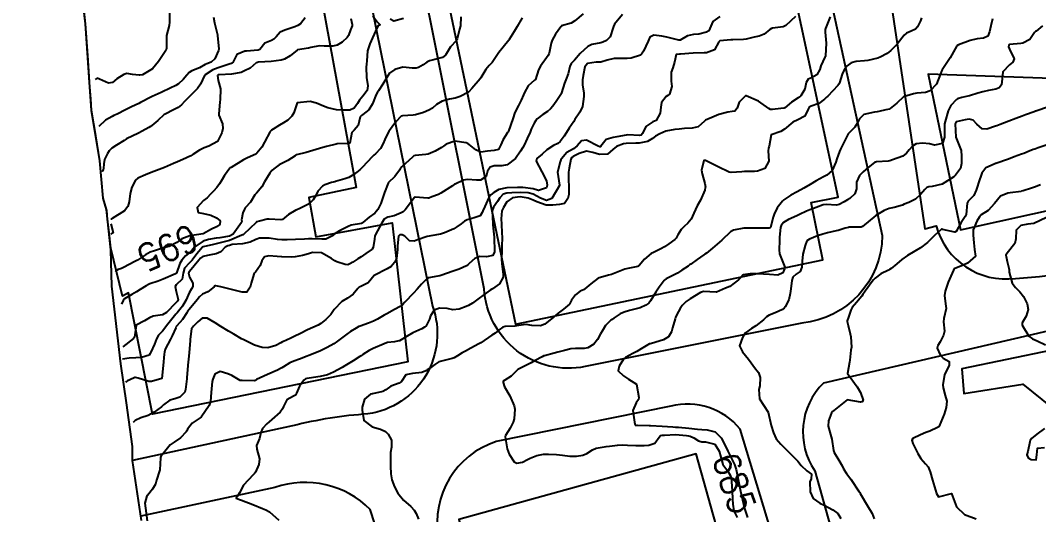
# Model space of a CAD drawing. Header units: metres. Extents: x 292545 to 299085, y 7450245 to 7463078.
# Drawn here: x 296015.6 to 296170, y 7455556.5 to 7455631.4 of the extents above; entities that cross this region are included whole.
import ezdxf
from ezdxf.enums import TextEntityAlignment as Align

# ---------------------------------------------------------------- set-up
doc = ezdxf.new("R2010")
doc.units = ezdxf.units.M
for name, color, linetype in [('Area', 45, 'Continuous'), ('Cotas', 45, 'Continuous'), ('Curvas de Nivel 1m', 11, 'Continuous'), ('Curvas de Nivel 5m', 15, 'Continuous'), ('Edificações', 30, 'Continuous'), ('Vias Primárias', 230, 'Continuous')]:
    doc.layers.add(name, color=color, linetype=linetype)
doc.styles.add('Style-STANDARD', font='STANDARD.shx')

msp = doc.modelspace()

# ---------------------------------------------------------------- linework, layer by layer
at = {"layer": 'Area'}
msp.add_polyline3d([(296033.95, 7455555.63, 688.84), (296032.56, 7455564.71, 689.88), (296032.55, 7455566.83, 689.23), (296031.65, 7455573.46, 691.4), (296030.78, 7455579.38, 691.87), (296029.43, 7455591.17, 696.86), (296029.29, 7455596.63, 697.84), (296028.63, 7455602.75, 700.18), (296028.12, 7455604.48, 700.15), (296027.6, 7455610.12, 702.18), (296026.37, 7455617.75, 702.3), (296026.11, 7455621.28, 706.06), (296025.45, 7455630.9, 706.07), (296024.99, 7455634.74, 708.96)], dxfattribs=at)
at = {"layer": 'Curvas de Nivel 1m', "flags": 128}
for points, elevation in [([(296038.17, 7455632.65), (296038.17, 7455631.13), (296038.13, 7455630.66), (296037.74, 7455629.14), (296037.73, 7455629.05), (296037.7, 7455627.14), (296037.69, 7455627.06), (296037.61, 7455626.84), (296036.49, 7455625.16), (296035.58, 7455624.05), (296034.09, 7455623.18), (296033.66, 7455623.11), (296033.57, 7455623.1), (296032.59, 7455623.2), (296031.73, 7455623.37), (296031.57, 7455623.34), (296031.26, 7455623.21), (296030.21, 7455622.58), (296029.55, 7455622.01), (296028.9, 7455621.9), (296027.56, 7455622.5), (296027.21, 7455622.65), (296026.92, 7455622.47)], 699), ([(296100.95, 7455632.39), (296099.67, 7455631.36), (296099.12, 7455630.97), (296097.66, 7455630.57), (296097.59, 7455630.51), (296097.52, 7455630.43), (296096.74, 7455629.35), (296096.25, 7455628.44), (296096.09, 7455627.98), (296095.75, 7455626.45), (296095.72, 7455626.34), (296095.61, 7455626.08), (296094.47, 7455624.47), (296094.16, 7455623.9), (296093.68, 7455622.48), (296093.56, 7455622.34), (296092.57, 7455621.48), (296092.02, 7455620.5), (296091.88, 7455620.16), (296091.53, 7455619.34), (296091.11, 7455618.51), (296090.58, 7455617.44), (296090.28, 7455616.52), (296089.59, 7455614.65), (296089.54, 7455614.53), (296089.52, 7455614.48), (296089.47, 7455614.41), (296088.72, 7455613.28), (296088.46, 7455612.54), (296088.11, 7455611.87), (296087.43, 7455611.69), (296086.4, 7455611.59), (296085.43, 7455611.47), (296084.63, 7455611.78), (296083.65, 7455612.6), (296083.45, 7455612.75), (296083.18, 7455612.87), (296081.46, 7455613.11), (296080.13, 7455612.64), (296079.74, 7455612.36), (296079.45, 7455612.15), (296078.49, 7455611.61), (296077.43, 7455611.16), (296077.04, 7455611.07), (296075.43, 7455610.92), (296075.25, 7455610.87), (296075.02, 7455610.7), (296073.41, 7455609.23), (296073.19, 7455608.94), (296073.06, 7455608.72), (296072.36, 7455607.76), (296071.37, 7455606.8), (296071.34, 7455606.77), (296071.33, 7455606.74), (296070.77, 7455605.33), (296070.58, 7455604.75), (296070.25, 7455603.67), (296069.76, 7455602.76), (296069.58, 7455602.51), (296069.32, 7455602.19), (296068.49, 7455601.6), (296067.49, 7455600.79), (296067.39, 7455600.7), (296067.3, 7455600.66), (296065.74, 7455600.37), (296065.3, 7455600.2), (296063.99, 7455599.53), (296063.29, 7455599.15), (296063.13, 7455598.99), (296063, 7455598.84), (296061.87, 7455598.26), (296061.28, 7455598.25), (296059.81, 7455598.34), (296059.28, 7455598.31), (296058.64, 7455598.25), (296057.28, 7455598.23), (296056.01, 7455598.19), (296055.28, 7455598.15), (296054.57, 7455598.24), (296053.28, 7455598.44), (296051.85, 7455598.4), (296051.28, 7455598.2), (296050.44, 7455597.82), (296049.27, 7455597.58), (296047.68, 7455597.44), (296047.27, 7455597.32), (296047.05, 7455597.25), (296046.6, 7455597.04), (296045.96, 7455596.34), (296045.25, 7455596.02), (296044.43, 7455595.87), (296043.24, 7455595.66), (296042.9, 7455595.41), (296042.63, 7455595.08), (296041.22, 7455593.38), (296041.09, 7455593.23), (296041.06, 7455593.1), (296041.21, 7455592.51), (296041.7, 7455591.59), (296041.71, 7455591.09), (296041.54, 7455590.74), (296041.18, 7455590.13), (296040.84, 7455589.43), (296040.72, 7455589.1), (296040.14, 7455588.12), (296039.34, 7455587.12), (296039.25, 7455587.01), (296039.14, 7455586.88), (296037.7, 7455585.14), (296037.46, 7455584.8), (296037.11, 7455584.35), (296036.53, 7455583.72), (296036.23, 7455583.16), (296035.88, 7455582.37), (296035.36, 7455581.17), (296035.27, 7455580.96), (296035.07, 7455580.71), (296033.92, 7455580.32), (296033.06, 7455580.31), (296032.04, 7455580.23), (296031.05, 7455580.1)], 692), ([(296106.88, 7455632.32), (296105.67, 7455630.83), (296105.52, 7455630.49), (296105.49, 7455630.34), (296105.05, 7455628.93), (296104.46, 7455628.35), (296103.9, 7455628.09), (296103.63, 7455628), (296102.26, 7455627.74), (296101.62, 7455627.46), (296100.49, 7455626.4), (296099.6, 7455625.4), (296099.13, 7455624.89), (296098.92, 7455624.42), (296098.66, 7455623.33), (296098.31, 7455622.42), (296098.1, 7455621.88), (296097.65, 7455620.43), (296097.62, 7455620.35), (296097.54, 7455620.21), (296096.82, 7455619.15), (296096.32, 7455618.44), (296095.96, 7455618), (296095.51, 7455617.63), (296094.8, 7455617.17), (296093.97, 7455616.48), (296093.74, 7455616.23), (296093.49, 7455615.86), (296093.05, 7455614.91), (296092.87, 7455614.49), (296092.45, 7455613.5), (296091.96, 7455612.49), (296091.76, 7455612.18), (296091.43, 7455611.62), (296090.66, 7455610.51), (296089.41, 7455609.55), (296088.58, 7455609.37), (296087.41, 7455609.37), (296086.8, 7455609.17), (296086.44, 7455608.56), (296086.22, 7455607.74), (296085.38, 7455607.21), (296084.74, 7455607.22), (296083.38, 7455607.32), (296082.77, 7455607.22), (296081.49, 7455606.62), (296081.41, 7455606.58), (296081.37, 7455606.55), (296081.12, 7455606.37), (296079.36, 7455605.23), (296078.97, 7455605.04), (296077.99, 7455604.66), (296077.52, 7455604.5), (296077.35, 7455604.49), (296075.42, 7455604.63), (296075.35, 7455604.59), (296073.94, 7455602.71), (296073.62, 7455602.43), (296073.33, 7455602.26), (296072.25, 7455601.8), (296071.32, 7455601.62), (296070.74, 7455601.32), (296070.37, 7455600.75), (296069.37, 7455598.86), (296069.34, 7455598.77), (296069.28, 7455598.29), (296069.05, 7455596.99), (296068.91, 7455596.77), (296067.95, 7455596.09), (296067.25, 7455595.61), (296066.74, 7455595.29), (296065.97, 7455594.8), (296065.53, 7455594.51), (296065.23, 7455594.39), (296064.84, 7455594.43), (296063.54, 7455594.84), (296063.24, 7455594.99), (296062.73, 7455595.36), (296061.25, 7455596.19), (296059.88, 7455596.24), (296059.25, 7455596.05), (296058.36, 7455595.78), (296057.24, 7455595.58), (296056.63, 7455595.53), (296055.24, 7455595.57), (296054.52, 7455595.66), (296053.24, 7455595.76), (296052.61, 7455595.6), (296052.18, 7455594.97), (296051.93, 7455594.27), (296051.22, 7455593.28), (296051.07, 7455593.13), (296050.99, 7455592.98), (296050.56, 7455591.62), (296050.39, 7455590.99), (296049.93, 7455590.24), (296049.18, 7455590.22), (296047.57, 7455590.64), (296047.19, 7455590.74), (296045.99, 7455591.04), (296045.19, 7455591.22), (296045.05, 7455591.2), (296044.93, 7455591.05), (296043.97, 7455590.27), (296043.18, 7455589.92), (296042.72, 7455589.53), (296042.38, 7455589.08), (296041.15, 7455587.59), (296040.93, 7455587.32), (296040.79, 7455587.1), (296040.14, 7455586.1), (296039.28, 7455585.12), (296039.21, 7455585.03), (296039.12, 7455584.84), (296038.58, 7455583.64), (296038.32, 7455583.13), (296037.54, 7455581.61), (296037.41, 7455581.15), (296037.37, 7455580.84), (296037.21, 7455579.15), (296037.02, 7455577.15), (296035.46, 7455576.72), (296035.02, 7455576.69), (296033.42, 7455577.19), (296033.02, 7455577.33), (296032.9, 7455577.31), (296032.16, 7455576.93), (296031.82, 7455576.81), (296031.65, 7455576.69), (296031.54, 7455576.55)], 691), ([(296044.84, 7455631.89), (296045.02, 7455631.06), (296045.45, 7455629.25), (296045.48, 7455629.05), (296045.62, 7455627.61), (296045.64, 7455627.05), (296045.61, 7455626.86), (296045.06, 7455625.59), (296044.49, 7455625.06), (296043.83, 7455624.83), (296043.59, 7455624.72), (296042.71, 7455624.21), (296041.58, 7455623.78), (296041.16, 7455623.53), (296040.81, 7455623.11), (296040.23, 7455622.45), (296039.55, 7455621.82), (296039.14, 7455621.54), (296038.27, 7455621.13), (296037.77, 7455620.91), (296037.54, 7455620.81), (296036.9, 7455620.51), (296035.53, 7455619.87), (296035.06, 7455619.64), (296034.2, 7455619.18), (296033.76, 7455618.95), (296033.52, 7455618.83), (296032.41, 7455618.3), (296031.51, 7455617.86), (296030.25, 7455617.23), (296029.75, 7455616.98), (296029.5, 7455616.87), (296028.45, 7455616.29), (296027.47, 7455615.32)], 698), ([(296058.75, 7455631.81), (296058.07, 7455630.9), (296057.66, 7455630.63), (296057.18, 7455630.43), (296055.65, 7455629.95), (296054.97, 7455629.61), (296054.37, 7455628.94), (296053.99, 7455628.59), (296053.63, 7455628.39), (296052.65, 7455627.94), (296051.86, 7455626.98), (296051.61, 7455626.9), (296049.84, 7455626.77), (296049.61, 7455626.75), (296048.38, 7455626.23), (296047.77, 7455625.02), (296047.7, 7455624.91), (296047.59, 7455624.87), (296047.4, 7455624.83), (296045.58, 7455624.23), (296044.74, 7455623.9), (296043.57, 7455623.18), (296043.47, 7455623.07), (296042.9, 7455621.74), (296042.44, 7455621.09), (296041.53, 7455620.18), (296040.98, 7455619.65), (296040.45, 7455619.11), (296040.01, 7455618.62), (296039.51, 7455618.24), (296038.79, 7455617.85), (296037.5, 7455617.22), (296037.37, 7455617.14), (296036.39, 7455616.25), (296035.48, 7455615.47), (296035.31, 7455615.34), (296035.06, 7455615.17), (296034.04, 7455614.61), (296033.46, 7455614.31), (296031.68, 7455613.45), (296031.45, 7455613.32), (296031.28, 7455613.22), (296030.14, 7455612.53), (296029.44, 7455612.05), (296029.03, 7455611.64), (296028.76, 7455611.25), (296028.33, 7455610.34), (296028.21, 7455609.67), (296028.16, 7455608.98), (296028.07, 7455608.56), (296027.92, 7455608.63)], 697), ([(296065.67, 7455631.72), (296065.91, 7455630.81), (296065.89, 7455630.58), (296065.65, 7455629.98), (296065.32, 7455629.13), (296065.13, 7455628.82), (296064.36, 7455628.09), (296063.63, 7455627.68), (296062.94, 7455627.52), (296061.62, 7455627.52), (296060.95, 7455627.54), (296059.62, 7455627.31), (296059.28, 7455627.23), (296057.61, 7455626.94), (296057.59, 7455626.94), (296057.55, 7455626.91), (296056.47, 7455626.05), (296055.6, 7455625.55), (296055.14, 7455625.39), (296053.59, 7455625.16), (296051.68, 7455625.06), (296051.59, 7455625.06), (296051.53, 7455625.05), (296051.3, 7455624.98), (296050.42, 7455624.15), (296049.58, 7455623.78), (296049.04, 7455623.54), (296047.58, 7455623.26), (296045.71, 7455623.19), (296045.57, 7455623.16), (296045.5, 7455623.13), (296045.44, 7455623.05), (296045.56, 7455622.3), (296045.93, 7455621.04), (296045.88, 7455619.4), (296045.83, 7455619.05), (296045.66, 7455617.21), (296045.68, 7455617.05), (296046.2, 7455615.75), (296046.28, 7455615.04), (296046.12, 7455614.39), (296045.45, 7455613.05), (296044.13, 7455612.38), (296043.44, 7455612.08), (296042.75, 7455611.76), (296041.74, 7455611.1), (296041.42, 7455610.9), (296040.21, 7455610.32), (296039.41, 7455609.98), (296038.8, 7455609.73), (296037.4, 7455609.14), (296035.39, 7455608.35), (296034.55, 7455608.02), (296033.39, 7455607.49), (296033.02, 7455607.2), (296032.44, 7455606.13), (296032.22, 7455605.21), (296032.05, 7455603.92), (296031.84, 7455603.21), (296031.33, 7455602.57), (296029.47, 7455601.4), (296029.31, 7455601.3), (296029.3, 7455601.31)], 696), ([(296082.35, 7455631.94), (296082.3, 7455630.61), (296082.18, 7455630.1), (296081.82, 7455628.62), (296081.77, 7455628.49), (296081.64, 7455628.32), (296080.83, 7455627.43), (296080.34, 7455626.63), (296080.07, 7455626.17), (296079.6, 7455625.8), (296078.45, 7455625.51), (296077.6, 7455625.29), (296077.21, 7455625.06), (296076.66, 7455624.68), (296075.97, 7455624.3), (296075.58, 7455624.16), (296075.04, 7455624.15), (296073.59, 7455624.35), (296072.34, 7455623.97), (296071.57, 7455623.44), (296071.3, 7455623.01), (296071.16, 7455622.74), (296070.54, 7455621.76), (296069.89, 7455620.76), (296069.75, 7455620.55), (296069.54, 7455620.17), (296068.96, 7455618.77), (296068.42, 7455617.87), (296067.5, 7455617.16), (296067.28, 7455617.01), (296067.12, 7455616.79), (296066.79, 7455615.48), (296066.21, 7455614.8), (296065.86, 7455614.42), (296065.51, 7455612.81), (296065.48, 7455612.78), (296065.45, 7455612.76), (296063.59, 7455612.7), (296063.45, 7455612.68), (296061.98, 7455612.32), (296061.44, 7455612.16), (296060.44, 7455611.87), (296059.43, 7455611.57), (296058.91, 7455611.41), (296057.43, 7455611.05), (296057.33, 7455611), (296057.22, 7455610.91), (296056.15, 7455610.19), (296055.41, 7455609.85), (296054.79, 7455609.55), (296054.01, 7455608.94), (296053.7, 7455608.65), (296053.4, 7455608.29), (296052.6, 7455606.96), (296052.16, 7455606.18), (296051.36, 7455605.24), (296051.22, 7455605.11), (296051.13, 7455604.98), (296050.48, 7455603.85), (296049.66, 7455603), (296049.53, 7455602.8), (296049.32, 7455602.24), (296049.11, 7455601.2), (296049.14, 7455601), (296049.1, 7455600.8), (296047.86, 7455599.02), (296047.28, 7455598.73), (296045.83, 7455598.49), (296045.28, 7455598.41), (296044.09, 7455598.24), (296043.27, 7455597.96), (296042.03, 7455597.09), (296041.66, 7455596.7), (296041.25, 7455596.27), (296040.6, 7455595.75), (296040.05, 7455595.11), (296039.75, 7455594.59), (296039.23, 7455593.12), (296039.23, 7455593.1), (296039.21, 7455593.09), (296039.1, 7455593.01), (296037.2, 7455592.19), (296036.45, 7455591.91), (296035.2, 7455591.48), (296034.99, 7455591.38), (296034.65, 7455591.18), (296033.75, 7455590.62), (296033.18, 7455590.29), (296032.48, 7455589.89), (296031.36, 7455589.22), (296031.16, 7455588.99), (296030.91, 7455588.43)], 694), ([(296091.68, 7455631.8), (296090.93, 7455630.51), (296090.45, 7455629.72), (296089.7, 7455628.53), (296089.63, 7455628.43), (296088.79, 7455627.37), (296088.14, 7455626.54), (296087.91, 7455626.24), (296087.61, 7455625.77), (296087.12, 7455625.04), (296086.67, 7455624.56), (296086.16, 7455623.99), (296085.57, 7455622.95), (296085.42, 7455622.71), (296085.29, 7455622.57), (296084.03, 7455621.07), (296083.59, 7455620.6), (296083.54, 7455620.56), (296082.28, 7455619.87), (296081.53, 7455619.61), (296080.67, 7455619.49), (296079.53, 7455619.18), (296078.67, 7455618.65), (296078.05, 7455618.13), (296077.51, 7455617.8), (296076.7, 7455617.48), (296075.5, 7455617.12), (296075.13, 7455617.06), (296073.5, 7455616.97), (296073.32, 7455616.9), (296073.14, 7455616.72), (296072.38, 7455615.83), (296071.53, 7455614.74), (296071.51, 7455614.71), (296071.47, 7455614.65), (296070.85, 7455613.36), (296070.6, 7455612.75), (296070.19, 7455612.01), (296069.43, 7455611.2), (296069.2, 7455610.99), (296068.97, 7455610.77), (296067.41, 7455609.13), (296067.24, 7455608.96), (296067.05, 7455608.79), (296066.14, 7455608.05), (296065.39, 7455607.62), (296064.79, 7455607.41), (296063.38, 7455606.99), (296063.26, 7455606.96), (296062.77, 7455606.85), (296061.73, 7455606.51), (296061.37, 7455606.31), (296060.67, 7455605.56), (296060.36, 7455604.87), (296059.98, 7455604.24), (296059.34, 7455603.64), (296057.93, 7455602.9), (296057.51, 7455602.73), (296057.33, 7455602.65), (296056.23, 7455602.01), (296055.31, 7455601.24), (296055.06, 7455601.18), (296053.31, 7455601.3), (296052.99, 7455601.28), (296051.82, 7455600.97), (296051.4, 7455600.88), (296051.3, 7455600.81), (296050.38, 7455599.9), (296049.43, 7455599), (296049.35, 7455598.94), (296049.28, 7455598.92), (296049.16, 7455598.88), (296047.27, 7455598.09), (296046.46, 7455597.85), (296045.27, 7455597.55), (296044.86, 7455597.46), (296043.26, 7455597.11), (296043.2, 7455597.07), (296042.3, 7455596.03), (296041.6, 7455595.09), (296041.23, 7455594.67), (296040.47, 7455593.86), (296040.24, 7455593.11), (296040.09, 7455592.23), (296039.2, 7455591.34), (296039.03, 7455591.12), (296039.18, 7455590.35), (296039.47, 7455589.12), (296039.39, 7455588.89), (296039.16, 7455588.62), (296037.7, 7455587.14), (296037.14, 7455586.79), (296035.72, 7455586.58), (296035.13, 7455586.37), (296034.41, 7455585.9), (296033.12, 7455585.23), (296033.1, 7455585.19), (296032.86, 7455583.43), (296032.7, 7455583.2), (296031.08, 7455581.93)], 693), ([(296133.15, 7455632.01), (296131.67, 7455630.64), (296131.25, 7455630.46), (296129.66, 7455630.24), (296129.51, 7455630.2), (296129.26, 7455630.05), (296128.4, 7455629.31), (296127.65, 7455629.02), (296126.87, 7455628.86), (296125.64, 7455628.57), (296125.23, 7455628.51), (296123.64, 7455628.47), (296123.31, 7455628.45), (296121.64, 7455628.3), (296121.54, 7455628.24), (296121.49, 7455628.15), (296120.85, 7455626.93), (296119.62, 7455626.51), (296119.29, 7455626.5), (296117.62, 7455626.45), (296115.71, 7455626.32), (296115.61, 7455626.31), (296115.53, 7455626.3), (296115.05, 7455626.23), (296114.77, 7455625.06), (296114.52, 7455624.23), (296114.26, 7455623.55), (296114.3, 7455622.23), (296114.36, 7455621.42), (296114.01, 7455620.24), (296113.77, 7455620.01), (296113.54, 7455619.88), (296112.81, 7455618.96), (296112.73, 7455618.25), (296112.63, 7455617.38), (296112, 7455616.26), (296111.49, 7455616.02), (296110.44, 7455615.32), (296109.91, 7455614.29), (296109.72, 7455614.04), (296109.47, 7455613.98), (296107.72, 7455614.06), (296107.47, 7455614.04), (296106.03, 7455613.76), (296105.46, 7455613.68), (296104.43, 7455613.38), (296103.63, 7455612.36), (296103.55, 7455612.25), (296103.44, 7455612.25), (296103.22, 7455612.36), (296101.46, 7455613.27), (296100.67, 7455613.18), (296100.02, 7455612.4), (296099.44, 7455611.97), (296098.44, 7455611.41), (296097.63, 7455610.43), (296097.56, 7455610.29), (296097.42, 7455609.98), (296097.04, 7455608.44), (296097.35, 7455606.46), (296097.35, 7455606.43), (296097.34, 7455606.4), (296096.18, 7455604.45), (296095.35, 7455604.15), (296094.45, 7455604.47), (296093.36, 7455605.07), (296092.57, 7455605.28), (296091.36, 7455605.35), (296090.12, 7455605.28), (296089.36, 7455605.22), (296088.82, 7455605.08), (296088.29, 7455604.54), (296087.94, 7455603.95), (296087.34, 7455603.11), (296087.13, 7455602.55), (296087.24, 7455600.62), (296087.23, 7455600.55), (296087.21, 7455600.46), (296087.3, 7455599.93), (296087.44, 7455598.55), (296087.45, 7455598.38), (296087.48, 7455596.55), (296087.46, 7455596.34), (296087.25, 7455595.78), (296086.29, 7455595.61), (296085.24, 7455595.66), (296084.49, 7455595.33), (296083.65, 7455594.6), (296083.44, 7455594.39), (296083.23, 7455594.24), (296082.1, 7455593.74), (296081.22, 7455593.44), (296079.33, 7455592.76), (296079.21, 7455592.72), (296079.16, 7455592.71), (296078.87, 7455592.65), (296077.47, 7455592.41), (296077.21, 7455592.26), (296076.43, 7455591.45), (296075.73, 7455590.68), (296075.18, 7455590.1), (296073.9, 7455588.71), (296073.53, 7455588.34), (296073.16, 7455588.07), (296072.29, 7455587.59), (296071.15, 7455586.97), (296070.75, 7455586.75), (296069.73, 7455586.16), (296069.13, 7455585.85), (296068.38, 7455585.52), (296067.12, 7455585.1), (296066.9, 7455585.01), (296066.52, 7455584.8), (296065.65, 7455584.26), (296065.1, 7455583.89), (296063.65, 7455582.83), (296063.09, 7455582.43), (296062.11, 7455581.83), (296061.08, 7455581.33), (296059.97, 7455580.88), (296059.32, 7455580.63), (296059.07, 7455580.53), (296057.88, 7455580.08), (296057.06, 7455579.8), (296056.45, 7455579.52), (296055.47, 7455578.93), (296055.2, 7455578.77), (296055.04, 7455578.68), (296054.54, 7455578.44), (296053.03, 7455577.76), (296052.48, 7455577.52), (296051.4, 7455576.98), (296051.15, 7455576.85), (296051.02, 7455576.81), (296049.18, 7455576.84), (296049.02, 7455576.83), (296048.89, 7455576.87), (296048.64, 7455577.01), (296047.61, 7455577.6), (296047.03, 7455577.88), (296045.88, 7455578.2), (296045.03, 7455577.8), (296044.73, 7455577.05), (296044.67, 7455576.71), (296044.52, 7455575.06), (296044.39, 7455573.65), (296044.19, 7455573.06), (296042.96, 7455571.29), (296042.69, 7455571.08), (296041.62, 7455570.41), (296040.93, 7455569.47), (296040.81, 7455569.22), (296040.73, 7455569.1), (296039.87, 7455568.15), (296038.91, 7455567.49), (296038.3, 7455567.13), (296036.88, 7455565.35), (296036.83, 7455565.21), (296036.82, 7455565.15), (296036.7, 7455563.31), (296036.66, 7455563.15), (296036.23, 7455561.77), (296036.04, 7455561.16), (296035.58, 7455560.41), (296034.82, 7455559.44), (296034.72, 7455559.37), (296034.42, 7455558.29), (296034.77, 7455555.57)], 689), ([(296138.39, 7455631.95), (296137.67, 7455630.17), (296137.62, 7455630.01), (296137.62, 7455629.96), (296137.66, 7455629.63), (296137.79, 7455627.96), (296137.69, 7455626.04), (296137.67, 7455625.96), (296137.66, 7455625.92), (296137.61, 7455625.83), (296137, 7455624.55), (296136.81, 7455623.97), (296136.36, 7455623.19), (296135.57, 7455622.72), (296135.07, 7455622.49), (296134.78, 7455621.99), (296134.55, 7455620.99), (296133.94, 7455620), (296133.73, 7455619.8), (296133.54, 7455619.66), (296132.52, 7455619.02), (296131.51, 7455618.16), (296131.44, 7455618.1), (296130.92, 7455618.04), (296129.65, 7455617.91), (296129.51, 7455617.89), (296129.37, 7455617.91), (296129.1, 7455618.06), (296127.53, 7455619.19), (296125.66, 7455619.98), (296125.54, 7455619.96), (296124.6, 7455619.03), (296124.28, 7455618.11), (296123.96, 7455617.67), (296123.51, 7455617.59), (296122.9, 7455617.52), (296121.5, 7455617.13), (296120.78, 7455616.87), (296119.49, 7455616.29), (296119.42, 7455616.24), (296119.35, 7455616.17), (296118.38, 7455615.29), (296117.48, 7455615.08), (296116.3, 7455615.02), (296115.48, 7455614.94), (296114.84, 7455614.87), (296113.48, 7455614.61), (296112.55, 7455614.25), (296111.88, 7455613.85), (296111.46, 7455613.54), (296110.68, 7455613.05), (296109.45, 7455612.81), (296108.93, 7455612.81), (296107.45, 7455612.77), (296107.06, 7455612.71), (296106.01, 7455612.33), (296105.44, 7455611.85), (296104.64, 7455611.14), (296103.43, 7455611.07), (296102.41, 7455611.39), (296101.44, 7455611.59), (296100.3, 7455611.26), (296099.43, 7455610.79), (296099.2, 7455610.64), (296099.06, 7455610.41), (296098.81, 7455609.02), (296098.69, 7455608.42), (296098.69, 7455607.11), (296098.77, 7455606.42), (296098.74, 7455605.03), (296098.6, 7455604.42), (296098.09, 7455603.67), (296097.34, 7455603.54), (296096.31, 7455603.41), (296095.34, 7455603.41), (296093.92, 7455603.9), (296093.35, 7455604.19), (296092.58, 7455604.49), (296091.35, 7455604.66), (296090.19, 7455604.52), (296089.35, 7455603.91), (296088.83, 7455603.05), (296088.61, 7455602.54), (296088.51, 7455601.34), (296088.56, 7455600.54), (296088.61, 7455599.21), (296088.62, 7455598.54), (296088.58, 7455597.22), (296088.58, 7455596.54), (296088.55, 7455595.22), (296088.57, 7455594.54), (296088.81, 7455592.94), (296088.81, 7455592.53), (296088.25, 7455591.49), (296087.19, 7455590.72), (296087.06, 7455590.68), (296086.8, 7455590.56), (296085.17, 7455589.34), (296084.74, 7455589.01), (296084.16, 7455588.59), (296083.54, 7455588.21), (296083.16, 7455588.05), (296082.11, 7455587.65), (296081.15, 7455587.54), (296080.28, 7455587.76), (296079.15, 7455587.83), (296078.32, 7455587.49), (296077.79, 7455586.66), (296077.64, 7455586.16), (296077.12, 7455585.15), (296076.88, 7455584.91), (296076.45, 7455584.68), (296075.11, 7455584.06), (296074.24, 7455583.57), (296073.09, 7455582.88), (296072.98, 7455582.84), (296072.3, 7455582.73), (296071.24, 7455582.59), (296071.09, 7455582.54), (296070.73, 7455582.39), (296069.08, 7455581.7), (296068.48, 7455581.38), (296067.53, 7455580.79), (296067.25, 7455580.61), (296067.07, 7455580.5), (296066.03, 7455579.83), (296065.05, 7455579.22), (296064.8, 7455579.06), (296064.38, 7455578.82), (296063.04, 7455578.11), (296062.15, 7455577.73), (296061.03, 7455577.45), (296059.37, 7455577.23), (296059.03, 7455577.16), (296058.83, 7455577.09), (296058.54, 7455576.89), (296057.92, 7455575.99), (296057.43, 7455574.91), (296057.27, 7455574.63), (296056.99, 7455574.5), (296055.98, 7455573.92), (296055.46, 7455572.93), (296055.34, 7455572.55), (296054.96, 7455572.07), (296053.69, 7455570.95), (296053.3, 7455570.61), (296052.94, 7455570.29), (296052.3, 7455569.59), (296052.04, 7455568.97), (296051.83, 7455568.05), (296051.4, 7455566.98), (296051.42, 7455566.45), (296051.85, 7455564.97), (296051.73, 7455564.11), (296051.23, 7455562.98), (296051.07, 7455562.76), (296050.85, 7455562.57), (296049.4, 7455561), (296048.82, 7455559.84), (296048.5, 7455559.33), (296048.27, 7455559.02), (296048.81, 7455558.81), (296049.09, 7455558.73), (296050.8, 7455558.06), (296052.28, 7455557.48), (296052.79, 7455557.28), (296053.34, 7455556.95), (296054.77, 7455555.67)], 688), ([(296152.26, 7455631.78), (296152.12, 7455631.35), (296151.66, 7455630.44), (296151.35, 7455630.1), (296150.7, 7455629.8), (296149.98, 7455629.47), (296149.65, 7455629.19), (296148.54, 7455627.83), (296147.62, 7455626.84), (296147.05, 7455626.42), (296145.98, 7455625.86), (296145.73, 7455625.74), (296145.61, 7455625.7), (296144.12, 7455625.36), (296143.6, 7455625.27), (296142.32, 7455625.18), (296141.6, 7455624.99), (296140.99, 7455624.52), (296140.52, 7455623.92), (296140.21, 7455623.29), (296139.83, 7455621.93), (296139.74, 7455621.75), (296139.56, 7455621.55), (296138.05, 7455619.95), (296137.79, 7455619.71), (296137.54, 7455619.49), (296136.66, 7455618.83), (296135.52, 7455618.4), (296135.24, 7455618.26), (296135.08, 7455617.98), (296134.57, 7455616.92), (296133.5, 7455616.34), (296132.74, 7455616.01), (296131.48, 7455614.93), (296130.94, 7455614.57), (296129.47, 7455614.08), (296129.45, 7455614.05), (296129.14, 7455612.36), (296129.07, 7455612.06), (296129.02, 7455611.63), (296129.08, 7455610.06), (296128.49, 7455608.98), (296127.4, 7455608.57), (296126.94, 7455608.54), (296125.4, 7455608.5), (296125.02, 7455608.48), (296123.4, 7455608.35), (296123.09, 7455608.43), (296121.41, 7455609.22), (296119.5, 7455610.17), (296119.42, 7455610.2), (296119.39, 7455610.21), (296119.25, 7455610.17), (296118.86, 7455608.72), (296118.98, 7455608.17), (296119.38, 7455606.68), (296119.47, 7455606.17), (296119.46, 7455606.08), (296119.37, 7455605.69), (296118.71, 7455604.18), (296118.2, 7455603.33), (296117.73, 7455602.19), (296117.31, 7455601.29), (296116.81, 7455600.7), (296116.23, 7455600.21), (296115.78, 7455599.73), (296115.29, 7455598.9), (296115.06, 7455598.44), (296114.86, 7455598.22), (296113.94, 7455597.57), (296113.27, 7455597.1), (296112.73, 7455596.78), (296111.61, 7455596.26), (296111.25, 7455596.07), (296110.26, 7455595.26), (296109.41, 7455594.29), (296109.33, 7455594.19), (296109.23, 7455594.14), (296107.7, 7455593.84), (296107.23, 7455593.72), (296106.22, 7455593.33), (296105.22, 7455592.93), (296104.77, 7455592.79), (296103.21, 7455592.36), (296102.1, 7455591.48), (296101.19, 7455590.74), (296100.97, 7455590.61), (296100.5, 7455590.4), (296099.75, 7455589.83), (296099.17, 7455589.01), (296098.98, 7455588.6), (296098.84, 7455588.41), (296097.93, 7455587.64), (296097.14, 7455587.05), (296096.45, 7455586.44), (296095.13, 7455585.39), (296094.45, 7455585.14), (296093.12, 7455585.2), (296092.3, 7455585.32), (296091.12, 7455585.2), (296090.55, 7455585.09), (296089.12, 7455585.03), (296088.73, 7455584.93), (296088.2, 7455584.54), (296087.6, 7455584.05), (296087.1, 7455583.71), (296085.4, 7455582.58), (296085.21, 7455582.45), (296085.09, 7455582.39), (296083.91, 7455581.76), (296083.07, 7455581.32), (296082.6, 7455581.07), (296081.86, 7455580.61), (296081.36, 7455580.31), (296081.06, 7455580.17), (296080.44, 7455580.01), (296079.05, 7455579.7), (296078.43, 7455579.27), (296077.64, 7455578.66), (296077.26, 7455578.45), (296077.04, 7455578.34), (296076.45, 7455578.09), (296075.03, 7455577.9), (296074.03, 7455577.71), (296073.37, 7455576.72), (296073.19, 7455576.54), (296073.02, 7455576.46), (296071.75, 7455576), (296071, 7455575.46), (296070.56, 7455575.19), (296068.99, 7455574.85), (296068.93, 7455574.84), (296068.69, 7455574.77), (296067.74, 7455574.03), (296067.41, 7455572.79), (296067.39, 7455572.37), (296067.64, 7455570.78), (296068.94, 7455569.85), (296070.21, 7455569.48), (296070.93, 7455569.13), (296071.35, 7455568.74), (296071.83, 7455567.81), (296071.84, 7455566.73), (296071.7, 7455565.92), (296071.72, 7455564.73), (296071.72, 7455563.88), (296071.75, 7455562.73), (296071.93, 7455561.82), (296072.33, 7455560.73), (296072.82, 7455559.8), (296073.7, 7455558.71), (296074.79, 7455557.74), (296075.31, 7455557.21), (296075.58, 7455556.69), (296075.93, 7455555.84)], 687), ([(296163.01, 7455631.66), (296162.75, 7455630.57), (296162.55, 7455629.66), (296162.3, 7455629.01), (296161.64, 7455628.72), (296160.71, 7455628.61), (296159.64, 7455628.36), (296157.85, 7455627.72), (296157.63, 7455627.56), (296156.58, 7455625.73), (296156.2, 7455625.14), (296155.59, 7455624.24), (296155.39, 7455623.94), (296155.27, 7455623.74), (296155.13, 7455623.3), (296154.55, 7455621.76), (296153.55, 7455620.72), (296152.86, 7455620.47), (296151.55, 7455620.39), (296151.03, 7455620.31), (296149.54, 7455619.81), (296148.49, 7455618.87), (296147.52, 7455618.05), (296147.38, 7455617.98), (296146.86, 7455617.85), (296145.76, 7455617.6), (296145.51, 7455617.55), (296145.15, 7455617.51), (296143.51, 7455617.13), (296142.87, 7455616.52), (296142.56, 7455615.9), (296142.14, 7455615.25), (296141.47, 7455614.6), (296141.15, 7455614.23), (296140.98, 7455613.91), (296140.48, 7455612.89), (296139.98, 7455611.92), (296139.82, 7455611.54), (296139.43, 7455610.42), (296139.26, 7455609.93), (296138.68, 7455608.66), (296137.87, 7455607.95), (296137.39, 7455607.7), (296136.28, 7455607.08), (296135.38, 7455606.54), (296134.43, 7455605.99), (296133.37, 7455605.46), (296132.43, 7455604.95), (296131.35, 7455604.21), (296131.26, 7455604.12), (296131.18, 7455604.03), (296130.37, 7455603.01), (296129.89, 7455602.04), (296129.75, 7455601.62), (296129.34, 7455600.05), (296129.33, 7455600.02), (296129.3, 7455599.96), (296129.17, 7455599.92), (296127.3, 7455599.94), (296125.45, 7455599.95), (296125.3, 7455599.94), (296123.76, 7455599.65), (296123.3, 7455599.4), (296121.97, 7455598.14), (296121.61, 7455597.81), (296121.27, 7455597.52), (296120.53, 7455596.89), (296119.63, 7455596.17), (296119.41, 7455596.01), (296119.25, 7455595.9), (296118.24, 7455595.19), (296117.24, 7455594.47), (296117.08, 7455594.36), (296116.85, 7455594.2), (296115.89, 7455593.55), (296115.22, 7455593.12), (296114.64, 7455592.8), (296113.51, 7455592.24), (296113.32, 7455592.13), (296113.21, 7455592.02), (296112.45, 7455591), (296111.95, 7455590.26), (296111.17, 7455588.92), (296110.88, 7455588.56), (296110.45, 7455588.28), (296109.56, 7455587.88), (296109.15, 7455587.76), (296107.98, 7455587.48), (296107.15, 7455587.21), (296106.54, 7455586.93), (296105.64, 7455586.33), (296105.35, 7455586.12), (296105.13, 7455585.97), (296104.3, 7455585.17), (296103.81, 7455584.35), (296103.57, 7455583.9), (296103.1, 7455583.08), (296102.55, 7455582.37), (296101.66, 7455581.8), (296101.08, 7455581.7), (296099.78, 7455581.7), (296099.08, 7455581.64), (296098.1, 7455581.4), (296097.07, 7455581.13), (296096.52, 7455580.99), (296095.06, 7455580.6), (296094.96, 7455580.57), (296094.69, 7455580.46), (296093.65, 7455579.88), (296093.05, 7455579.55), (296091.04, 7455578.51), (296090.03, 7455577.52), (296089.03, 7455576.9), (296088.82, 7455576.74), (296088.77, 7455576.53), (296089.01, 7455575.91), (296089.81, 7455574.52), (296090.48, 7455573.02), (296090.56, 7455572.51), (296090.44, 7455571.03), (296090.3, 7455570.52), (296089.85, 7455569.61), (296089.15, 7455568.53), (296089.12, 7455568.33), (296089.42, 7455566.52), (296089.71, 7455565.7), (296090.46, 7455564.51), (296090.87, 7455564.35), (296091.73, 7455564.5), (296092.47, 7455564.89), (296092.88, 7455565.07), (296093.88, 7455565.47), (296094.89, 7455565.67), (296095.65, 7455565.69), (296096.89, 7455565.62), (296097.79, 7455565.53), (296098.89, 7455565.4), (296099.9, 7455565.39), (296100.89, 7455565.55), (296101.5, 7455565.78), (296102.36, 7455566.37), (296102.91, 7455566.61), (296104.4, 7455566.85), (296104.91, 7455566.9), (296106.16, 7455567.08), (296106.91, 7455567.11), (296107.68, 7455567.08), (296108.91, 7455567.03), (296110.18, 7455567.01), (296110.91, 7455567.04), (296111.82, 7455567.35), (296112.45, 7455568.25), (296112.65, 7455568.52), (296112.93, 7455568.56), (296113.25, 7455568.57), (296114.93, 7455568.65), (296116.63, 7455568.5), (296116.93, 7455568.46), (296117.15, 7455568.42), (296117.7, 7455568.19), (296118.43, 7455567.69), (296118.92, 7455567.55), (296119.51, 7455567.57), (296120.91, 7455567.23), (296121.54, 7455566.14), (296121.79, 7455565.24), (296122.14, 7455564.14), (296122.86, 7455563.13), (296123.25, 7455562.52), (296123.36, 7455562.12), (296123.44, 7455561.52), (296123.54, 7455560.12), (296123.59, 7455558.89), (296123.63, 7455558.12), (296123.79, 7455557.12), (296124.3, 7455556.11)], 686), ([(296171.52, 7455618.31), (296169.6, 7455617.66), (296169.51, 7455617.64), (296169.47, 7455617.62), (296169.36, 7455617.58), (296168.01, 7455617.09), (296167.51, 7455616.91), (296166.57, 7455616.55), (296165.5, 7455616.14), (296164.21, 7455615.64), (296163.7, 7455615.44), (296163.49, 7455615.37), (296162.19, 7455614.95), (296161.48, 7455614.98), (296160.63, 7455615.68), (296160.1, 7455616.29), (296159.5, 7455616.43), (296158.87, 7455616.34), (296157.5, 7455616.02), (296157.38, 7455615.72), (296157.46, 7455613.72), (296158.25, 7455611.71), (296158.3, 7455610.84), (296158.33, 7455609.71), (296158.16, 7455608.97), (296157.4, 7455607.95), (296157.28, 7455607.83), (296157.16, 7455607.72), (296155.38, 7455606.59), (296153.85, 7455606.24), (296153.38, 7455606.22), (296153.08, 7455606.07), (296152.78, 7455605.78), (296152.11, 7455605.03), (296151.36, 7455604.33), (296150.32, 7455603.81), (296149.62, 7455603.55), (296149.35, 7455603.43), (296148.1, 7455603.08), (296147.34, 7455602.91), (296146.58, 7455602.6), (296145.32, 7455601.86), (296143.31, 7455600.18), (296143.1, 7455600.1), (296141.3, 7455600.06), (296141.17, 7455600.04), (296140.67, 7455599.92), (296139.62, 7455599.6), (296139.3, 7455599.52), (296138, 7455599.24), (296137.29, 7455599.04), (296136.5, 7455598.76), (296135.28, 7455598.27), (296134.86, 7455597.99), (296134.61, 7455597.33), (296134.25, 7455596), (296134.15, 7455594.91), (296134.09, 7455594), (296133.86, 7455593.36), (296133.22, 7455592.94), (296132.73, 7455592.49), (296132.59, 7455592.02), (296132.44, 7455590.76), (296132.34, 7455590.02), (296132.12, 7455589.07), (296131.58, 7455588.03), (296131.4, 7455587.79), (296131.16, 7455587.61), (296130.07, 7455587.12), (296129.14, 7455586.74), (296128.72, 7455586.48), (296128.28, 7455586.06), (296127.12, 7455585.12), (296126.47, 7455584.74), (296125.58, 7455584.1), (296125.37, 7455583.83), (296125.11, 7455583.39), (296124.63, 7455582.11), (296125.08, 7455581.2), (296126.03, 7455580.09), (296127.05, 7455578.64), (296127.31, 7455578.34), (296127.55, 7455578.07), (296127.78, 7455577.32), (296127.73, 7455576.07), (296127.58, 7455575.5), (296127.69, 7455574.07), (296128.97, 7455572.06), (296129.47, 7455570.05), (296129.8, 7455568.92), (296130.22, 7455568.04), (296130.91, 7455567.22), (296132.12, 7455566.02), (296132.89, 7455565.25), (296133.5, 7455564.62), (296134.02, 7455564), (296134.86, 7455563.18), (296135.55, 7455562.67), (296135.5, 7455561.98), (296135.34, 7455561.49), (296135.35, 7455559.98), (296135.8, 7455558.97), (296136.81, 7455558.25), (296137.5, 7455557.95), (296138.8, 7455557.28), (296139.55, 7455556.68), (296140.01, 7455555.92)], 684), ([(296171.45, 7455612.61), (296169.95, 7455612.08), (296169.45, 7455611.92), (296169.2, 7455611.83), (296168.58, 7455611.59), (296167.77, 7455611.27), (296167.44, 7455611.15), (296166.32, 7455610.73), (296165.43, 7455610.4), (296163.52, 7455609.74), (296163.42, 7455609.71), (296163.38, 7455609.69), (296163.26, 7455609.65), (296162, 7455609.07), (296161.4, 7455608.28), (296161.24, 7455607.83), (296161.19, 7455607.67), (296161.1, 7455607.39), (296160.57, 7455605.68), (296160.17, 7455604.88), (296159.35, 7455604.03), (296159.21, 7455603.84), (296159.17, 7455603.7), (296159.01, 7455602.02), (296158.89, 7455601.7), (296158.25, 7455600.77), (296157.67, 7455599.72), (296157.55, 7455599.46), (296157.3, 7455599.31), (296155.46, 7455599.74), (296155.34, 7455599.78), (296155.3, 7455599.78), (296155.22, 7455599.74), (296154.22, 7455598.83), (296153.27, 7455597.86), (296153.23, 7455597.82), (296153.17, 7455597.77), (296152.08, 7455596.96), (296151.26, 7455596.44), (296150.14, 7455595.81), (296149.25, 7455595.17), (296148.52, 7455594.55), (296147.66, 7455593.84), (296147.4, 7455593.67), (296147.23, 7455593.59), (296146.08, 7455592.99), (296145.21, 7455592.36), (296144.96, 7455592.11), (296144.76, 7455591.87), (296143.69, 7455590.39), (296143.37, 7455589.89), (296143.18, 7455589.62), (296142.4, 7455588.67), (296141.76, 7455587.9), (296141.55, 7455587.52), (296141.14, 7455586.3), (296141.02, 7455586.02), (296140.99, 7455585.91), (296141, 7455585.78), (296141.13, 7455585.2), (296141.41, 7455583.91), (296141.52, 7455583.49), (296141.63, 7455581.9), (296141.53, 7455581.45), (296141.36, 7455579.91), (296141.34, 7455579.63), (296141.04, 7455577.91), (296142.51, 7455575.89), (296143, 7455575.03), (296143.41, 7455573.89), (296143.26, 7455573.62), (296142.99, 7455573.59), (296140.99, 7455573.91), (296138.98, 7455572.33), (296138.77, 7455572.15), (296138.62, 7455571.94), (296138.17, 7455570.74), (296138.12, 7455569.95), (296138.57, 7455568.3), (296138.67, 7455567.94), (296138.9, 7455566.27), (296139.02, 7455565.94), (296139.73, 7455564.78), (296140.2, 7455563.92), (296140.42, 7455563.47), (296140.86, 7455562.78), (296141.53, 7455561.9), (296142.82, 7455559.99), (296142.89, 7455559.89), (296142.97, 7455559.74), (296144.07, 7455557.88), (296144.79, 7455556.7), (296145.07, 7455555.87)], 683), ([(296170.3, 7455606.49), (296169.38, 7455606.16), (296168.95, 7455606.01), (296167.7, 7455605.6), (296167.45, 7455605.52), (296167.37, 7455605.5), (296165.7, 7455605.3), (296165.37, 7455605.25), (296164.23, 7455604.77), (296163.34, 7455603.65), (296162.38, 7455602.62), (296161.33, 7455601.95), (296161.05, 7455601.67), (296160.65, 7455601.01), (296160.1, 7455599.69), (296160.08, 7455598.89), (296160.19, 7455597.69), (296160.29, 7455596.71), (296160.44, 7455595.68), (296159.24, 7455594.61), (296158.59, 7455594.35), (296157.23, 7455593.78), (296157.17, 7455593.72), (296157.1, 7455593.59), (296156.3, 7455591.73), (296155.84, 7455590.39), (296155.74, 7455589.74), (296155.91, 7455588.48), (296155.99, 7455587.74), (296155.64, 7455586.25), (296155.57, 7455585.74), (296155.72, 7455584.34), (296155.59, 7455583.74), (296155.1, 7455582.72), (296154.71, 7455582.14), (296154.61, 7455581.75), (296155.07, 7455580.74), (296155.56, 7455580.24), (296156.46, 7455579.73), (296156.47, 7455579.14), (296155.77, 7455577.74), (296155.5, 7455576.22), (296155.54, 7455575.74), (296155.87, 7455574.6), (296156.08, 7455573.73), (296155.99, 7455572.74), (296155.69, 7455571.74), (296154.94, 7455569.95), (296154.86, 7455569.84), (296154.7, 7455569.75), (296153.51, 7455569.19), (296152.93, 7455568.95), (296152.1, 7455568.61), (296150.93, 7455568.05), (296150.78, 7455567.79), (296150.92, 7455567.31), (296151.72, 7455565.79), (296152.15, 7455565.05), (296152.88, 7455564.24), (296153.28, 7455563.77), (296153.59, 7455563.04), (296153.92, 7455561.76), (296154.36, 7455560.22), (296154.52, 7455559.75), (296154.82, 7455559.25), (296156.82, 7455559.72), (296157.57, 7455557.71), (296158.79, 7455556.57), (296160.55, 7455555.91)], 682), ([(296171.21, 7455601.55), (296169.31, 7455600.64), (296168.38, 7455600.52), (296167.31, 7455600.34), (296166.64, 7455599.61), (296166.55, 7455598.34), (296166.43, 7455597.61), (296165.26, 7455596.13), (296165.06, 7455595.83), (296165.08, 7455595.63), (296165.25, 7455594.88), (296165.49, 7455593.88), (296165.53, 7455593.63), (296165.57, 7455593.28), (296166.01, 7455591.62), (296166.53, 7455590.94), (296167.19, 7455590.31), (296167.75, 7455589.59), (296168.31, 7455588.45), (296168.45, 7455587.59), (296168.14, 7455586.59), (296167.52, 7455585.6), (296167.51, 7455585.22), (296168.54, 7455583.59), (296169.11, 7455583.19), (296169.8, 7455582.88), (296171.09, 7455582.26)], 681), ([(296029.3, 7455600.57), (296029.62, 7455599.24), (296029.28, 7455599.04)], 696), ([(296170.94, 7455569.56), (296169.77, 7455568.74), (296168.93, 7455568.06), (296168.75, 7455567.76), (296168.7, 7455567.58), (296168.37, 7455566.11), (296168.26, 7455565.59), (296168.44, 7455565.14), (296168.89, 7455564.87), (296169.63, 7455564.83), (296169.73, 7455565.57), (296169.86, 7455566.62), (296170.91, 7455566.68)], 681)]:
    msp.add_lwpolyline(points, dxfattribs=dict(at, elevation=elevation))
at = {"layer": 'Curvas de Nivel 5m', "flags": 128}
for points, elevation in [([(296069.02, 7455632.11), (296069.67, 7455631.17), (296070.13, 7455630.76), (296069.85, 7455630.57), (296069.66, 7455630.36), (296068.97, 7455628.77), (296068.57, 7455627.84), (296068.22, 7455626.78), (296068.13, 7455625.31), (296068.08, 7455624.78), (296068.02, 7455624.35), (296068.07, 7455622.78), (296068.29, 7455621.52), (296068.14, 7455620.78), (296067.53, 7455619.91), (296066.98, 7455619.35), (296066.7, 7455618.8), (296066.21, 7455618.11), (296065.51, 7455617.83), (296064.5, 7455617.82), (296063.51, 7455617.86), (296062.2, 7455618.16), (296061.52, 7455618.42), (296060.46, 7455618.87), (296059.53, 7455619.12), (296057.52, 7455618.91), (296057.02, 7455617.39), (296056.76, 7455616.92), (296056.11, 7455616.3), (296055.48, 7455615.89), (296054.88, 7455615.53), (296053.88, 7455614.95), (296053.64, 7455614.78), (296053.47, 7455614.56), (296052.61, 7455612.96), (296052.18, 7455612.23), (296051.43, 7455611.28), (296051.26, 7455611.15), (296050.92, 7455610.99), (296049.89, 7455610.52), (296049.42, 7455610.28), (296047.52, 7455609.15), (296047.4, 7455609.08), (296047.38, 7455609.06), (296047.34, 7455609.03), (296046.51, 7455607.92), (296046.01, 7455607.04), (296045.78, 7455606.64), (296045.37, 7455606.11), (296044.86, 7455605.56), (296044.41, 7455605.06), (296043.87, 7455604.54), (296043.34, 7455604.14), (296042.35, 7455603.08), (296042.54, 7455602.29), (296043.32, 7455602.16), (296044.45, 7455601.92), (296045.31, 7455601.52), (296045.86, 7455601.04), (296045.83, 7455600.51), (296045.29, 7455600.13), (296044.57, 7455599.79), (296043.28, 7455599.07), (296041.28, 7455598.77), (296040.06, 7455598.33), (296039.27, 7455597.75), (296038.12, 7455597.14), (296037.42, 7455596.99), (296037.26, 7455596.95), (296035.89, 7455596.52), (296035.25, 7455596.28), (296034.53, 7455595.89), (296033.45, 7455595.19), (296033.32, 7455595.1), (296033.23, 7455595.05), (296032.9, 7455594.87), (296031.22, 7455593.98), (296030.91, 7455593.84), (296030.41, 7455593.67), (296030.15, 7455593.51), (296030, 7455593.27)], 695), ([(296121.68, 7455632), (296120.58, 7455631.26), (296120.15, 7455630.17), (296119.97, 7455629.85), (296119.65, 7455629.61), (296118.49, 7455629.34), (296117.65, 7455629.27), (296116.77, 7455629.08), (296115.64, 7455628.44), (296115.44, 7455628.42), (296113.64, 7455628.86), (296112.85, 7455629.04), (296111.65, 7455629.19), (296111.06, 7455628.86), (296110.81, 7455628.27), (296110.09, 7455626.75), (296109.8, 7455626.29), (296109.61, 7455626.12), (296108.2, 7455625.71), (296107.61, 7455625.63), (296106.93, 7455625.64), (296105.61, 7455625.64), (296104.57, 7455625.38), (296103.6, 7455625.1), (296102.91, 7455625.06), (296101.6, 7455624.88), (296101.17, 7455624.39), (296100.91, 7455623.06), (296100.84, 7455622.39), (296100.83, 7455621.66), (296101.01, 7455620.39), (296101.03, 7455619.88), (296100.81, 7455618.39), (296100.42, 7455617.49), (296099.69, 7455616.41), (296099.49, 7455616.1), (296098.83, 7455615.07), (296098.4, 7455614.42), (296098.03, 7455613.86), (296097.45, 7455613.07), (296097.11, 7455612.78), (296096.42, 7455612.45), (296095.44, 7455611.79), (296094.73, 7455611.16), (296093.88, 7455610.48), (296093.8, 7455610.09), (296094.68, 7455608.47), (296095.38, 7455607.09), (296095.48, 7455606.46), (296095.37, 7455606.03), (296094.17, 7455605.66), (296093.37, 7455605.87), (296091.76, 7455606.11), (296091.37, 7455606.11), (296090.97, 7455606.11), (296089.37, 7455606.04), (296088.12, 7455605.79), (296087.36, 7455605.33), (296086.94, 7455604.97), (296086.63, 7455604.56), (296086.01, 7455603.24), (296085.7, 7455602.57), (296085.6, 7455602.31), (296085.32, 7455601.82), (296084.42, 7455601.49), (296083.31, 7455601.18), (296082.94, 7455600.97), (296082.41, 7455600.61), (296081.78, 7455600.14), (296081.3, 7455599.85), (296079.9, 7455599.25), (296079.29, 7455599.03), (296078.98, 7455598.96), (296077.28, 7455598.67), (296075.78, 7455598.19), (296075.28, 7455597.98), (296074.59, 7455598.01), (296073.9, 7455598.71), (296073.47, 7455598.9), (296073.28, 7455598.92), (296073.11, 7455598.9), (296072.92, 7455598.72), (296072.76, 7455597.24), (296072.79, 7455596.72), (296072.63, 7455595.34), (296072.31, 7455594.73), (296071.81, 7455594.15), (296071.22, 7455593.75), (296069.21, 7455592.77), (296068.32, 7455591.66), (296067.19, 7455591.11), (296066.97, 7455591), (296066.76, 7455590.79), (296066.06, 7455589.91), (296065.17, 7455589.35), (296064.31, 7455588.82), (296063.15, 7455587.62), (296062.85, 7455587.14), (296062.63, 7455586.85), (296061.87, 7455586.11), (296061.12, 7455585.51), (296060.72, 7455585.26), (296059.9, 7455584.88), (296059.11, 7455584.52), (296058.03, 7455583.98), (296057.1, 7455583.52), (296056.69, 7455583.32), (296055.82, 7455582.92), (296055.32, 7455582.69), (296055.09, 7455582.57), (296054.3, 7455582.15), (296053.08, 7455581.78), (296052.21, 7455581.84), (296051.09, 7455582.21), (296049.44, 7455583), (296049.09, 7455583.19), (296047.93, 7455583.85), (296047.11, 7455584.33), (296045.98, 7455585.04), (296045.12, 7455585.6), (296043.9, 7455586.3), (296043.13, 7455586.28), (296042.49, 7455585.72), (296041.83, 7455585.09), (296041.54, 7455584.66), (296041.33, 7455583.1), (296041.31, 7455582.88), (296041.15, 7455581.1), (296041.14, 7455581.03), (296041.06, 7455580.1), (296040.97, 7455579.17), (296040.97, 7455579.1), (296040.81, 7455577.31), (296040.8, 7455577.1), (296040.63, 7455575.48), (296040.51, 7455575.1), (296039.77, 7455574.33), (296038.99, 7455574.08), (296038.25, 7455573.87), (296037.28, 7455573.15), (296036.97, 7455572.87), (296035.84, 7455572.04), (296034.96, 7455571.55), (296033.84, 7455571.19), (296032.95, 7455570.8), (296032.69, 7455570.48)], 690), ([(296073.67, 7455631.71), (296072.21, 7455631.28), (296071.67, 7455631.59)], 695), ([(296170.62, 7455630.61), (296169.66, 7455629.8), (296169.53, 7455629.71), (296169.4, 7455629.58), (296168.69, 7455628.54), (296167.64, 7455627.95), (296167.34, 7455627.9), (296165.63, 7455627.74), (296165.49, 7455627.62), (296165.44, 7455627.43), (296165.63, 7455627.03), (296166.29, 7455625.61), (296166.12, 7455625.1), (296165.6, 7455624.69), (296164.57, 7455623.64), (296164.48, 7455622.54), (296164.41, 7455621.64), (296164.02, 7455621.18), (296163.55, 7455621), (296162.44, 7455620.77), (296161.55, 7455620.6), (296160.81, 7455620.41), (296159.54, 7455620), (296159.3, 7455619.94), (296158.35, 7455619.71), (296157.71, 7455619.55), (296157.54, 7455619.45), (296156.73, 7455618.52), (296156.32, 7455617.73), (296155.83, 7455616.07), (296155.75, 7455615.74), (296155.73, 7455615.49), (296155.72, 7455613.74), (296155.45, 7455612.77), (296154.21, 7455612.52), (296153.45, 7455612.7), (296152.4, 7455612.83), (296151.45, 7455612.7), (296150.91, 7455612.34), (296150.41, 7455611.8), (296149.96, 7455611.28), (296149.43, 7455610.84), (296147.87, 7455610.27), (296147.43, 7455610.12), (296147.19, 7455610.08), (296145.42, 7455609.96), (296145.13, 7455609.86), (296144.14, 7455609.15), (296143.4, 7455608.49), (296143.11, 7455608.18), (296142.86, 7455607.9), (296142.39, 7455606.89), (296142.37, 7455605.9), (296142.15, 7455605.12), (296141.36, 7455604.44), (296141.02, 7455604.25), (296140.5, 7455603.92), (296139.77, 7455603.5), (296139.35, 7455603.42), (296137.77, 7455603.53), (296137.35, 7455603.47), (296136.27, 7455603.04), (296135.33, 7455602.7), (296134.82, 7455602.5), (296133.75, 7455602), (296133.32, 7455601.81), (296132.1, 7455601.24), (296131.31, 7455600.78), (296130.98, 7455600.36), (296130.88, 7455600.03), (296130.73, 7455598.59), (296130.69, 7455598.04), (296130.64, 7455596.66), (296130.7, 7455596.04), (296131.24, 7455594.8), (296131.53, 7455594.03), (296131.49, 7455593.76), (296131.22, 7455593.18), (296130.44, 7455592.81), (296129.22, 7455592.93), (296128.31, 7455592.97), (296127.22, 7455592.99), (296126.28, 7455593.03), (296125.21, 7455592.84), (296124.83, 7455592.48), (296124.52, 7455592.11), (296123.19, 7455591.11), (296122.51, 7455590.82), (296121.18, 7455590.25), (296121.09, 7455590.24), (296119.18, 7455590.34), (296118.72, 7455590.18), (296117.17, 7455589.22), (296116.56, 7455588.82), (296115.94, 7455588.21), (296115.63, 7455587.74), (296115.14, 7455586.83), (296114.94, 7455586.41), (296114.87, 7455586.22), (296114.5, 7455584.84), (296114.35, 7455584.23), (296113.87, 7455583.47), (296113.1, 7455583.03), (296111.3, 7455582.47), (296111.09, 7455582.42), (296110.98, 7455582.39), (296110.76, 7455582.27), (296109.72, 7455581.65), (296109.08, 7455581.26), (296108.45, 7455580.92), (296107.33, 7455580.32), (296107.06, 7455580.07), (296106.38, 7455579), (296106.23, 7455578.33), (296107.04, 7455577.54), (296107.8, 7455577.08), (296109.02, 7455576.29), (296109.4, 7455574.29), (296109.33, 7455573.95), (296108.98, 7455573.49), (296108.46, 7455572.3), (296108.72, 7455570.52), (296108.77, 7455570.29), (296108.8, 7455570.15), (296108.94, 7455570.06), (296109.15, 7455570.08), (296110.94, 7455570.05), (296111.16, 7455570.05), (296112.94, 7455569.93), (296114.52, 7455569.81), (296114.94, 7455569.8), (296115.38, 7455569.77), (296116.94, 7455569.63), (296118.25, 7455569.49), (296118.94, 7455569.41), (296119.72, 7455569.38), (296120.93, 7455569.07), (296121.91, 7455568.14), (296122.9, 7455566.13), (296123.88, 7455564.11), (296124.14, 7455563.39), (296124.4, 7455562.11), (296124.82, 7455560.1), (296125.23, 7455558.1), (296125.42, 7455557.48), (296125.85, 7455556.09)], 685)]:
    msp.add_lwpolyline(points, dxfattribs=dict(at, elevation=elevation))
at = {"layer": 'Edificações'}
for points in [[(296128.48, 7455656.41), (296104.08, 7455651.13), (296106.17, 7455642.95), (296078.47, 7455643.74), (296090.68, 7455585.4), (296137.31, 7455595.16), (296135.5, 7455603.81), (296139.61, 7455604.63)], [(296192.18, 7455621.89), (296153.28, 7455623.27), (296158.16, 7455599.69), (296174.86, 7455603.37), (296175.46, 7455600.66), (296193.13, 7455605.79)], [(296188.47, 7455554.66), (296180.44, 7455550.04), (296184.97, 7455541.31), (296191.09, 7455545.9), (296189.51, 7455550.72), (296199.65, 7455554.6), (296198.41, 7455565.42), (296195.19, 7455563.26), (296192.23, 7455567.72), (296194.53, 7455571.31), (296193.32, 7455576.29), (296188.82, 7455580.72), (296181.49, 7455579.21), (296175.97, 7455573.78), (296172.8, 7455577.33), (296172.05, 7455581.45), (296158.38, 7455578.6), (296158.7, 7455574.88), (296167.64, 7455576.29), (296173.39, 7455571.66), (296172.49, 7455570.76)], [(296100.91, 7455492.68), (296134.66, 7455506.66), (296118.06, 7455565.76), (296082.09, 7455555.81)]]:
    msp.add_lwpolyline(points, close=True, dxfattribs=at)
at = {"layer": 'Edificações', "elevation": 703.76}
msp.add_lwpolyline([(296059.54, 7455644.15), (296066.5, 7455606.12), (296059.31, 7455604.57), (296060.39, 7455598.63), (296071.98, 7455600.74), (296074.31, 7455579.69), (296035.59, 7455571.75), (296031.97, 7455590.13), (296031.05, 7455589.62), (296029.26, 7455596.92), (296028.96, 7455599.69), (296028.79, 7455601.25), (296028.65, 7455602.62), (296028.63, 7455602.75), (296028.38, 7455603.61), (296028.12, 7455604.48), (296027.86, 7455607.3), (296027.6, 7455610.12), (296026.99, 7455613.94), (296026.37, 7455617.75), (296026.24, 7455619.52), (296026.11, 7455621.28), (296025.78, 7455626.09), (296025.45, 7455630.9), (296025.22, 7455632.82)], dxfattribs=at)
at = {"layer": 'Vias Primárias'}
for points in [[(296127.4, 7455749.95, 0.235083), (296126.25, 7455738.15), (296147.25, 7455636.69), (296152.78, 7455599.83), (296154.48, 7455600.31, 0.375374), (296166.5, 7455592.32, 0.070815), (296185.61, 7455596.06, 0.074167), (296190.89, 7455597.91, 0.340999), (296196.77, 7455611.15), (296190.06, 7455676.65), (296184.1, 7455737.01), (296182.01, 7455749.95), (296179.95, 7455753.46, 0.201088), (296169.33, 7455756.93), (296134.54, 7455752.88, 0.228139)], [(296065.67, 7455734.55), (296100.11, 7455748.76, -0.454022), (296117.99, 7455739.89, -0.037992), (296119.68, 7455730.67), (296138.83, 7455633.05), (296146.31, 7455598.8, -0.379404), (296134.12, 7455585.53), (296101.21, 7455578.95, -0.454583), (296085.91, 7455590.73), (296077.67, 7455631.83), (296065.22, 7455689.86), (296059.6, 7455720.1, -0.353153)], [(296159.61, 7455518.06), (296198.77, 7455543.23, 0.191713), (296202.12, 7455559.01), (296200.11, 7455579.07, 0.323835), (296185.53, 7455587.61), (296137.39, 7455576.45, 0.366088), (296136.08, 7455563.18), (296145.22, 7455530.5), (296147.99, 7455522.53, 0.502775)], [(296110.79, 7455486.31), (296137.34, 7455503.57, 0.234274), (296140.71, 7455516.82), (296124.75, 7455569.5, 0.28972), (296114.22, 7455572.96), (296087.75, 7455567.6, 0.373929), (296078.98, 7455553.09), (296098.05, 7455490.84, 0.344168), (296110.79, 7455486.31)]]:
    msp.add_lwpolyline(points, format="xyb", close=True, dxfattribs=at)
for points, elevation in [([(296015.55, 7455713.95), (296038.41, 7455723.46, -0.30426), (296051.64, 7455718.2, -0.021763), (296053.62, 7455709.49), (296069.6, 7455629.82), (296078.06, 7455588.14, -0.476549), (296068.28, 7455571.79, 0.043624), (296056.86, 7455569.99), (296032.56, 7455564.71)], 702.11), ([(296047.02, 7455452.97, 0.295385), (296055.82, 7455451.38), (296088.58, 7455472.11, 0.234771), (296089.57, 7455488.99), (296071.36, 7455548.94), (296068.63, 7455557.29, 0.288795), (296054.15, 7455560.65), (296033.84, 7455556.32)], 700.3)]:
    msp.add_lwpolyline(points, format="xyb", dxfattribs=dict(at, elevation=elevation))

# ---------------------------------------------------------------- texts
at = {"layer": 'Cotas', "style": 'Style-STANDARD'}
for s, rotation, p in [('695', 203.5597, (296037.97, 7455596.94, 695)), ('685', 289.1659, (296123.85, 7455561.29, 685))]:
    msp.add_text(s, height=4, rotation=rotation, dxfattribs=at).set_placement(p, align=Align.MIDDLE_CENTER)

doc.saveas('drawing.dxf')
